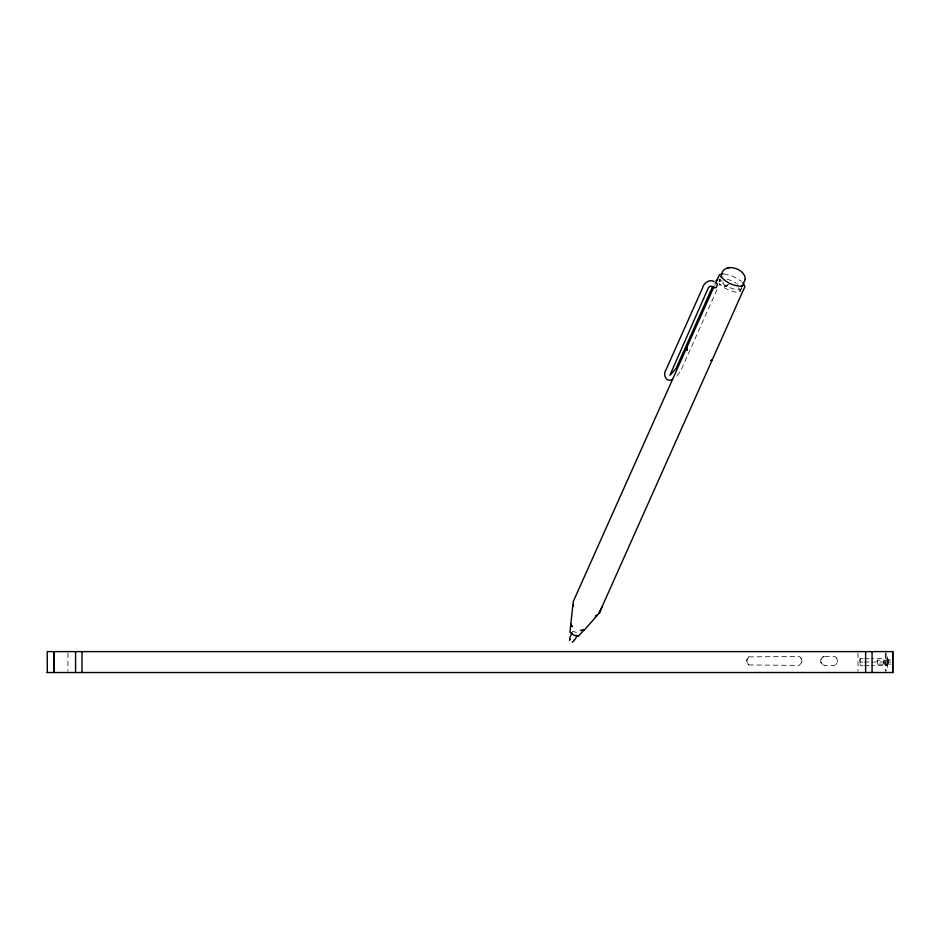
<?xml version="1.0" encoding="UTF-8"?>
<svg xmlns="http://www.w3.org/2000/svg" width="940" height="940" viewBox="0 0 940 940"><rect width="100%" height="100%" fill="white"/><g stroke="black" fill="none" stroke-linecap="round" stroke-linejoin="round"><path stroke-width="0.7" stroke-dasharray="4.7 3.53" d="M887.477 662.066L887.477 660.514M887.654 663.616L887.572 656.085L887.477 663.616M887.619 661.173L887.572 658.611L871.65 658.611M890.826 660.009L883.952 660.009L883.917 661.537L883.952 664.122L890.826 664.122M862.967 658.611C858.314 656.096 858.49 668.034 862.967 665.52M887.572 665.52L887.607 663.793L887.572 665.52L871.65 665.52M820.82 659.763L820.82 662.077L822.735 664.803M728.195 284.362C725.95 288.322 720.698 285.478 723.459 281.953M714.788 285.631L715.364 284.127M820.773 659.763L822.735 657.036L824.803 656.437M718.994 281.765L720.099 279.298M716.997 289.649L680.877 370.478L675.872 377.316M740.003 291.341L741.66 287.64M801.091 658.223L801.55 659.069A5.24 5.24 0 0 1 801.538 662.782L800.539 664.357M801.55 662.782L799.094 665.402L748.827 664.956M836.071 657.495L837.082 659.069A5.24 5.24 0 0 1 837.082 662.782L834.626 665.402L824.756 665.402M837.082 662.782L836.071 664.357M713.883 283.751L714.177 283.163M728.253 284.562L726.655 286.007L724.411 286.054A3.055 2.503 -11.9 0 1 723.788 285.784A3.102 2.585 -15.8 0 1 723.036 285.067L719.946 284.421M719.03 285.243L720.475 284.209M748.875 656.884L747.183 659.069A5.24 5.24 0 0 0 747.183 662.782L748.875 664.956M748.827 656.884L799.129 656.437L800.575 657.495M822.7 657.036L823.734 656.59M719.359 279.11L720.028 278.98M824.756 656.437L834.661 656.437L836.107 657.495M864.412 658.611L870.205 658.611M888.476 660.186L877.067 660.186L877.067 664.157L888.476 664.157M860.018 662.066L863.014 662.066M864.365 662.066L870.252 662.066M871.591 662.066L890.85 662.066M864.412 665.52L870.205 665.52M723.835 273.822L732.742 276.243L741.519 281.201M824.803 665.402L822.7 664.803M800.539 657.495L801.127 658.223M747.641 663.616L748.193 664.357M820.773 662.077L821.184 663.17M887.572 658.611L887.607 660.338M883.952 660.009L883.952 664.122M860.065 658.611L860.065 665.52M885.927 652.995L885.927 671.136M885.821 652.995L885.821 671.136M877.478 660.186L877.478 664.157M857.997 652.995L857.997 671.136M67.927 652.995L67.927 671.136M747.23 662.782A5.24 5.24 0 0 1 747.23 659.069M741.155 287.816A11.621 3.454 24.1 0 1 730.121 287.722A11.621 3.454 24.1 0 1 720.169 279.11M726.925 279.168A11.621 3.454 24.1 0 1 736.114 283.163M736.925 283.68A11.621 3.454 24.1 0 1 737.783 284.268M738.159 287.84A11.55 3.431 24.1 0 1 733.893 291.705A11.55 3.431 24.1 0 1 719.147 283.269M719.206 281.495A11.55 3.431 24.1 0 1 722.484 280.942M572.589 632.138A2.691 0.799 24.1 0 1 574.011 631.598A2.691 0.799 24.1 0 1 577.219 633.384M887.619 662.959L887.572 668.046L887.513 662.959M888.488 659.175L888.053 665.156L888.488 659.175"/><path stroke-width="1.41" d="M745.185 279.603C746.113 268.241 721.697 260.944 721.203 276.83M584.187 629.683L581.355 630.446M569.934 639.259L569.499 640.375M721.438 276.113L721.462 277.218L721.192 276.618C725.962 282.776 734.598 286.559 742.353 286.136L741.731 286.348L742.647 285.631M572.907 604.643L569.969 632.115L573.706 635.158L578.558 636.027L584.222 629.73M745.303 279.286L742.212 286.406M601.929 607.099L599.074 613.468L595.643 616.241M712.732 286.312L676.154 368.186L670.784 374.566M571.908 632.879L569.805 637.602L569.934 639.282M576.314 636.18C577.442 637.308 572.237 642.067 574.058 640.34L572.307 642.267M713.848 286.994L573.2 601.682L573.224 606.03M715.622 283.034L719.429 274.75L722.977 273.775M601.859 607.287L599.074 613.468L744.891 286.641L742.964 282.458M597.206 615.136L596.125 616.111M597.217 615.348L584.234 630.211L581.813 630.505M716.08 280.778L717.819 279.662M716.351 282.599C718.136 283.387 717.114 288.251 714.835 287.957A3.067 1.281 -60.1 0 1 714.576 287.499A3.126 1.246 -62.5 0 1 714.541 287.229M672.605 379.443C665.755 383.12 662.547 374.073 666.225 369.314L702.486 288.11C703.567 283.081 709.159 278.957 714.141 281.471M595.96 616.193L595.384 616.276M577.642 636.168L578.558 636.027M729.499 267.477L727.725 267.688M47 672.523L893 672.523M581.543 630.493L580.52 630.293M712.908 286.747L710.276 286.054L708.372 287.781L669.879 375.26M572.472 626.534C570.592 626.064 570.474 622.092 571.073 625.1M572.107 626.228L571.262 625.37M573.306 606.218L572.86 605.313M892.8 672.523L892.8 651.608L47.2 651.608L47.306 672.523M892.695 651.608L892.695 672.523M872.073 651.608L872.073 672.523M865.634 651.608L865.634 672.523M82.003 651.608L82.003 672.523M75.576 651.608L75.576 672.523M54.179 651.608L54.179 672.523M54.074 651.608L54.074 672.523M686.482 348.458C685.848 351.619 687.88 344.945 686.482 348.458M711.768 360.267L711.063 360.549L711.768 360.267M686.976 350.15L686.576 349.339L686.976 350.15"/></g></svg>
